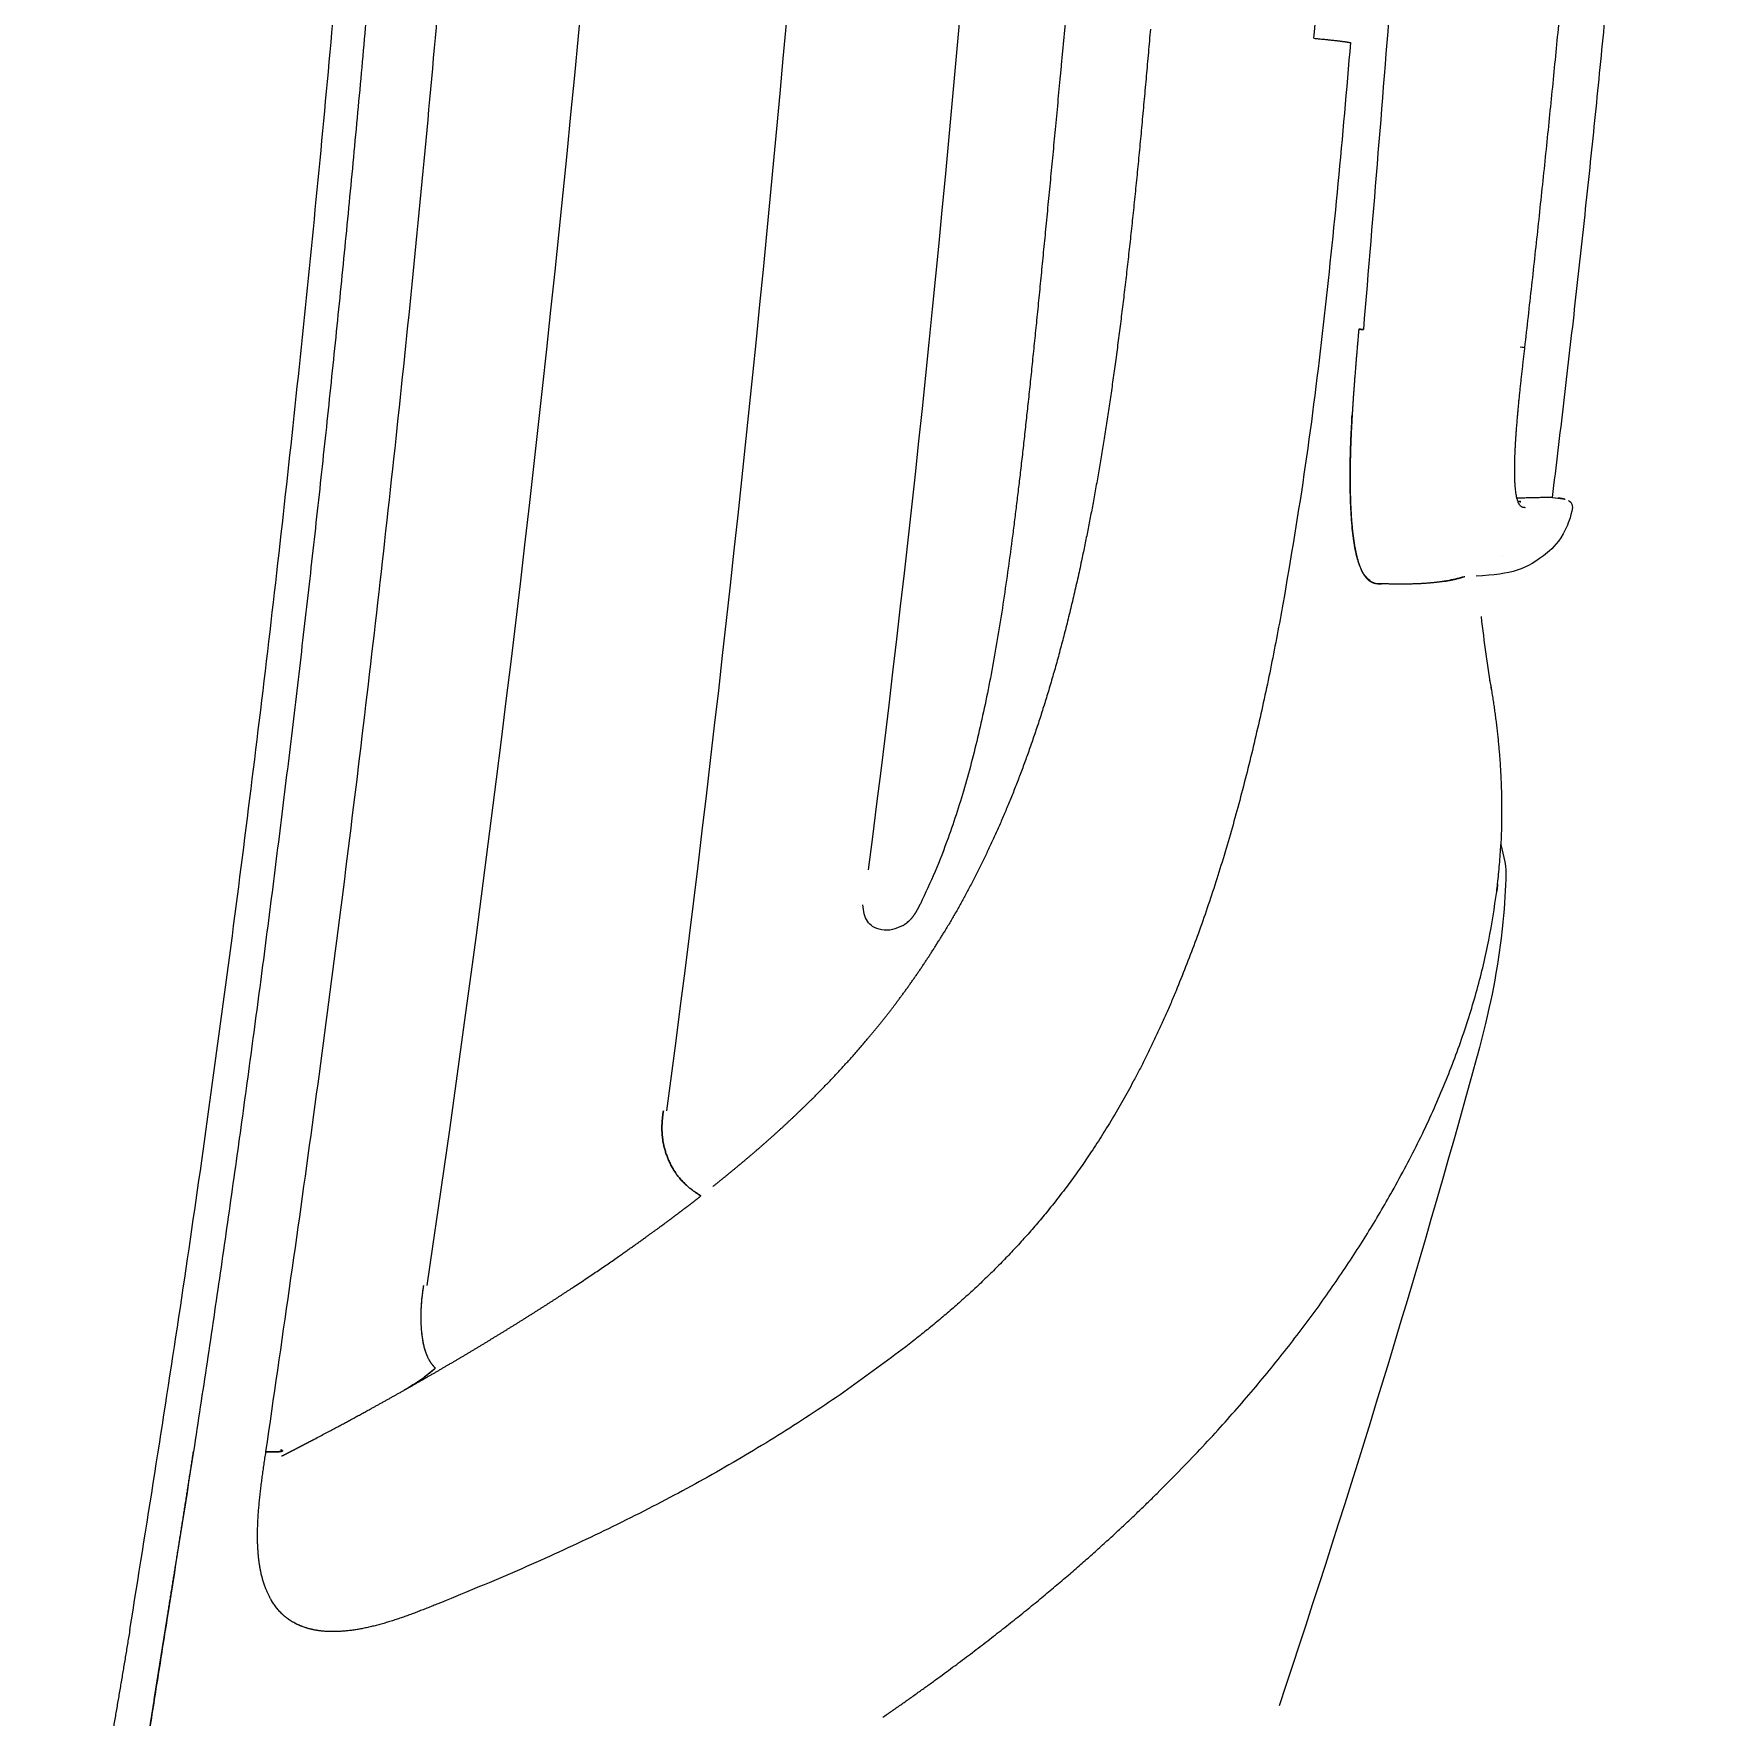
# Model space of a CAD drawing. Extents: x -1286 to 34975, y -230 to 6637.
# Drawn here: x 31177.6 to 31194.08, y 1509.58 to 1526.18 of the extents above; entities that cross this region are included whole.
import ezdxf
from ezdxf.xclip import XClip

# ---------------------------------------------------------------- set-up
doc = ezdxf.new("R2010")
doc.units = 0
doc.header["$LTSCALE"] = 20
doc.header["$XCLIPFRAME"] = 0
doc.layers.get('0').update_dxf_attribs({"color": 9, "lineweight": 9})
doc.layers.add('04', color=9, linetype='Continuous', lineweight=9)

# ---------------------------------------------------------------- blocks, each defined once
blk = doc.blocks.new('p-araba-polo')
for p, q in [((0.0142163465218914, -0.2609039067019552), (0.013911440344998, -0.2609733245777619)), ((0.0150751797997373, -0.2607931020954766), (0.014017217028993, -0.2609424865182603)), ((0.015029895694795, -0.2607911933451845), (0.0142536687924917, -0.2608987056475769)), ((0.0183078076523771, -0.2612130622602393), (0.0184022156550441, -0.2611997442182741)), ((0.0200248221942161, -0.3033428559930229), (0.0201309137406156, -0.3042321037884079))]:
    blk.add_line(p, q)
for points, degree in [([(0.0150751797997373, -0.2607931019953042), (0.0104955709999786, -0.2237026190952918), (0.0068744459998129, -0.186509987995322), (0.0040900412997189, -0.1492579060953716), (0.0020474141999784, -0.1119692344952909), (0.0006899383997734, -0.0746568418853571), (0, -0.0373296195952975), (0, 1.4261046459e-06)], 7), ([(0.0045697046997475, 1.4261046459e-06), (0.0045697046997475, -0.0492418421554106), (0.005856009099773001, -0.0985633918853495), (0.0083584865998319, -0.1478396047954078), (0.0122383804997526, -0.1970377309953477), (0.0178304707998223, -0.2460404118953647)], 5), ([(0.1227147999998124, 1.2850637319e-06), (0.1227178591998381, -0.0712275544153442), (0.125277010299726, -0.1424582429952892), (0.1304212862997929, -0.2135624652953538), (0.1382385836997173, -0.2844286144953543), (0.1490787852999347, -0.354840049895401)], 5), ([(0.06529303572381201, -0.0889309163204502), (0.06869931764811099, -0.1586221632076104), (0.0736328981563474, -0.2282841792509771), (0.0825379985686254, -0.2974999168805965)], 3), ([(0.1025004586677483, -0.091575283212805), (0.1063077504461489, -0.174201111798979), (0.1139121859323495, -0.2566732844904891), (0.1260783613538479, -0.3384925181893408)], 3), ([(0.08248410104511099, -0.0995302071578266), (0.0865436590006539, -0.1736489204955518), (0.09271443872535198, -0.247679484453883), (0.1024222281234302, -0.3212800964006277)], 3), ([(0.0631103206997068, -0.2138183145952865), (0.064006584999845, -0.2234723880953879), (0.0648857041999236, -0.23273575609538), (0.0657422026997665, -0.2415603543952045), (0.0665669229998116, -0.2498803287953564), (0.0674131577000026, -0.257693759695357), (0.0683697894999114, -0.2649998007952945)], 6), ([(0.03859025939993899, -0.2155367784953199), (0.0374871471997267, -0.2156470795954277), (0.0363924979998842, -0.2157569969952959), (0.0356533641999022, -0.2158438239953142), (0.0353181525998707, -0.2159031540953578), (0.034987432399987, -0.2159621331953616)], 5), ([(0.0385902621999321, -0.2155367783953892), (0.0374871498999028, -0.2156470883954711), (0.0363925005997885, -0.2157570146953276), (0.0356533669998953, -0.2158438523954373), (0.0353181562998657, -0.2159031946953149), (0.03498743679989499, -0.2159621857953056)], 5), ([(0.0547212514999274, -0.2146298213954196), (0.0554453695997381, -0.2229956900953312), (0.0561929592998354, -0.2311553355952896), (0.0569952935998686, -0.2390075104953979), (0.0579074641999569, -0.2465970912953566), (0.0589354970996396, -0.2537549421953003), (0.0601396698999111, -0.260618259595276), (0.0615173321996849, -0.2670583533953135)], 7), ([(0.0337185394998869, -0.2442520939954278), (0.0338482290998172, -0.2442408571953081), (0.0339646599998673, -0.2442309728953518), (0.0340813271998286, -0.2442213963953321), (0.0341426349997391, -0.2442166910953887), (0.0341726797997808, -0.2442148161953668)], 5), ([(0.0341726793000135, -0.2442148098954107), (0.03414263459973201, -0.2442166864952782), (0.0340813269999103, -0.2442213933953639), (0.0339646599998673, -0.2442309714952984), (0.0338482291998616, -0.2442408566953276), (0.0337185396998052, -0.2442520939954278)], 5), ([(0.0341726793000135, -0.2442148098954107), (0.0343185220000351, -0.2458910905953502), (0.034466374099793, -0.2475754219953927), (0.0346050592997926, -0.2492662359952646), (0.0347276751998038, -0.2509618709952974), (0.0348263380997764, -0.2526492716952902)], 5), ([(0.0178304707998223, -0.2460404118953647), (0.0177890908997256, -0.2460436476953731), (0.0179808355998148, -0.2460203845954396), (0.0182575153996822, -0.2459886016953163)], 3), ([(0.0178304707998223, -0.2460404118953647), (0.0180483422997213, -0.2479496497952454), (0.0182688732998599, -0.2498606675953709), (0.0184713953997857, -0.2517459838953613), (0.0186388640999553, -0.2535538112953048), (0.0187586025997462, -0.2552231751953684), (0.0188230453996994, -0.2566990332953622), (0.0188304821997463, -0.2579473948953677)], 7), ([(0.0348263380997764, -0.2526492716952902), (0.0349358341997572, -0.2545219503954144), (0.0350160093998966, -0.2563852303954803), (0.0350563505997457, -0.2582205028953552), (0.0350453570997047, -0.2599983300952857), (0.0349716988997102, -0.2616417505953166)], 5), ([(0.0188304818998972, -0.257947396495382), (0.018840379699725, -0.2595959658954143), (0.0187478637999448, -0.2609075826954807), (0.0185333880999679, -0.2614999225953483), (0.0182846568000059, -0.2617395792952806), (0.0180271026000014, -0.2617615555953847), (0.0177694616999702, -0.2617789762953038)], 6), ([(0.0135264972694813, -0.261116549698599), (0.013341016092852, -0.2611747343655395), (0.0131727048683388, -0.2612751944349014), (0.0130883178802037, -0.2617857787567885)], 3), ([(0.0138237095519003, -0.2610030409078803), (0.0138521450146527, -0.2609887248745366), (0.0138819338442886, -0.2609765832307715), (0.0139129318096139, -0.2609667802812368), (0.013944985494561, -0.2609594816444627), (0.0139779297998075, -0.2609548576954239)], 5), ([(0.0139779297998075, -0.2609548576954239), (0.0139829156996712, -0.2609531723953751), (0.0139879695999525, -0.2609514792953718), (0.0139931747999072, -0.2609497668953367), (0.0139986107998311, -0.2609480241953719), (0.0140043537998054, -0.2609462404952723), (0.014010478299781, -0.2609444054953371), (0.0140170568999452, -0.260942508995285)], 7), ([(0.0140172157999814, -0.2609424791953501), (0.0140400065209292, -0.2609358331496736), (0.0140688744091904, -0.2609284612008054), (0.0141076680877177, -0.2609202242722119), (0.014159193831631, -0.2609110689847682), (0.0142269102760224, -0.2609010537141785), (0.0143143964081105, -0.2608903480944349), (0.0144246062484399, -0.2608791913824007)], 7), ([(0.014017217028993, -0.2609424865182603), (0.0140856478640217, -0.2609192243581759), (0.0141540786993346, -0.2608959621980915), (0.0145245290091225, -0.2608696912536743)], 3), ([(0.0150751797997373, -0.2607931020954766), (0.0150295638233047, -0.260790698686705), (0.015015063345345, -0.2607912943960571), (0.0150252203305286, -0.2607918959702005), (0.0150502000025199, -0.260792499047497), (0.0150751797997373, -0.2607931020954766)], 5), ([(0.0150751797997373, -0.2607931019953042), (0.0150295638148919, -0.2607906986139454), (0.0150150633364774, -0.2607912942952311), (0.0150252203213768, -0.2607918958478734), (0.015050199995585, -0.2607924989198267), (0.0150751797997373, -0.2607931019953042)], 5), ([(0.0150751748477092, -0.2607931018484209), (0.0168113452800753, -0.2608350176776639), (0.018547515712271, -0.2608769335068786)], 2), ([(0.0184416235755975, -0.2611861140192104), (0.0183992225453267, -0.2611988570035635), (0.0183567597371166, -0.2612076977405735), (0.0183142485364556, -0.2612135717568975), (0.0182716463439761, -0.261217448122224), (0.0182288461115832, -0.2612203280392435), (0.0181856691997382, -0.2612232562952244)], 6), ([(0.0181856702013761, -0.2612232562059802), (0.0182435656428197, -0.2612151093018014), (0.0183014425053898, -0.2612069650120787), (0.0183593031053988, -0.2611988230107727), (0.0184171492855967, -0.2611906830386488)], 4), ([(0.0349716988997102, -0.2616417505953166), (0.0348881615999517, -0.2635055877952794), (0.0347271677997583, -0.2652018955952542), (0.0344671914996866, -0.2666162260954934), (0.034132734499849, -0.2675971785954516), (0.0337610271999438, -0.2682573629952998)], 5), ([(0.0615173321996849, -0.2670583533953135), (0.0628617783998493, -0.273345186095284), (0.0643832529997326, -0.2792829031953801), (0.0660890468999469, -0.2848331387952925), (0.0680209712999158, -0.2900631395954036), (0.0701490231999742, -0.2949025212953984), (0.072508853499869, -0.2994436411953387), (0.075062444499963, -0.3036576941953939)], 7), ([(0.0256999913999607, -0.269060208895425), (0.0252386136475025, -0.2689853662732133), (0.0248083264762045, -0.2688994797193658), (0.0244091620534164, -0.2688029950115549), (0.024041303633112, -0.2686967019837709), (0.0237050656639326, -0.2685815040105979)], 5), ([(0.0337610271999438, -0.2682573629952998), (0.0334243826999341, -0.268855272995296), (0.0330547404998356, -0.2691792703953837), (0.0326779232999002, -0.269301266395459), (0.0323013978999143, -0.2693114616951959), (0.0319368856999063, -0.2693192873954189)], 5), ([(0.0256999913999607, -0.269060208895425), (0.0266702761000488, -0.269217604095374), (0.0277777534997199, -0.2693223513954024), (0.0290228832998878, -0.2693786123953572), (0.0304053949999457, -0.2693537830954114), (0.0319368856999063, -0.2693192873954189)], 5), ([(0.0221098666181661, -0.2725449211576318), (0.0218305738142135, -0.2750664899626685), (0.0214916167565775, -0.277461471381784), (0.0210913349765178, -0.2798286948399067)], 3), ([(0.0212702944594412, -0.2788166650434363), (0.0208453468405878, -0.2811239941639627), (0.020509943231275, -0.2834359240604129), (0.0202634153503141, -0.2857514972019857), (0.0201036584359145, -0.2880693128273464), (0.0200317779692796, -0.2903857548320587), (0.0200514815401789, -0.2926986969429066), (0.0201677213954099, -0.2950151014456281)], 7), ([(0.0201677219009184, -0.2950151115201009), (0.0198743240719637, -0.2961494000578426), (0.0195809262430657, -0.2972836885954706), (0.0196783484967114, -0.2983873877059153)], 3), ([(0.0196806808756378, -0.2984423964653473), (0.0197666735258508, -0.2999341852270021), (0.0198235373245552, -0.3015371117262333), (0.0200255586500475, -0.3033493540732337)], 3), ([(0.0204782527997054, -0.2988790835953381), (0.0204952801998388, -0.2990324547953236), (0.0205127890997687, -0.2991859011954005), (0.0205307838999147, -0.2993394226954109), (0.0205492687999254, -0.2994930212953335), (0.0205682488998491, -0.2996466970953264)], 5), ([(0.0205682838532084, -0.2996465961925594), (0.0205382735069293, -0.2993907586423887), (0.0205082631608775, -0.2991349210920902), (0.0204782528149963, -0.2988790835419053)], 3), ([(0.0205868380415382, -0.2995739029930604), (0.0205868483822656, -0.299575288790237), (0.0205868466564425, -0.2995750578238443), (0.0205868449314153, -0.2995748268575511), (0.0205868432074681, -0.2995745958913716), (0.0205868414842598, -0.2995743649251921), (0.0205868397623021, -0.2995741339590125), (0.0205868380415382, -0.2995739029930604)], 7), ([(0.0206107677388445, -0.2994804351655915), (0.0206107625605796, -0.2994792867749396), (0.020610765147751, -0.299479860970095), (0.0206107677388445, -0.2994804351655915)], 3), ([(0.0791736737998576, -0.3030284128953866), (0.0786654326998928, -0.3027431936952638), (0.0782436073997133, -0.3023643761953139), (0.0779223480999463, -0.3019083598953784), (0.0776601682999854, -0.3013956521952963), (0.0774064978998013, -0.3008771188953858)], 5), ([(0.0800326625659409, -0.3109606110324279), (0.0791585149171397, -0.309812538098285), (0.078301881651214, -0.3086378943626045), (0.0774634474021241, -0.3074358535452291), (0.0766437793004116, -0.306205628459665), (0.0758433319481355, -0.3049464768276806), (0.0750624525811645, -0.3036577075055078)], 6), ([(0.0201326880478519, -0.3042463984495214), (0.0206303745576406, -0.3080322354903586), (0.0212555897685434, -0.3113194314286005), (0.0224962041526737, -0.3158720315509385)], 3), ([(0.052189042099883, -0.3094372175953595), (0.0555479592999291, -0.3175102475952229), (0.0593382608997217, -0.3245481454954273), (0.0635345953996875, -0.3305119114953499), (0.0681433255999195, -0.3356029907954365), (0.0731551156997057, -0.3401099171952495), (0.0784987803997979, -0.3442548159953276)], 6), ([(0.0826384725999105, -0.3142119270953287), (0.0821067634999509, -0.3135809937954121), (0.0815858713999092, -0.3129476476952817), (0.081060889899959, -0.3122934442952641), (0.0805456149997781, -0.3116342632953177), (0.0800326316999076, -0.3109605704953395)], 5), ([(0.0879838376998237, -0.3200081843952915), (0.0868869122999172, -0.3189165377954026), (0.0858023137000146, -0.3177935295952778), (0.0847318397997583, -0.3166369933952495), (0.0836764657997265, -0.3154436237954172), (0.0826384725999105, -0.3142119270953287)], 5), ([(0.0224938265838546, -0.3158632164769273), (0.0284227866541187, -0.3373886173468321), (0.0349526762709047, -0.3587428775557413), (0.0420380007674339, -0.3799119451947348)], 3), ([(0.0978503872998999, -0.3287143291953356), (0.0961679209279396, -0.3273752738873412), (0.0944910477333565, -0.3259971589281889), (0.0928277156018567, -0.3245756353306746), (0.0911848801937367, -0.3231064054266284), (0.0895685532130983, -0.3215852730014461), (0.0879838540350875, -0.3200082007010536)], 6), ([(0.0990467403997855, -0.3296574638953729), (0.1005175660997111, -0.3286849864953041), (0.1021181807997777, -0.3277419127954175), (0.1031915531998493, -0.3246451351953681), (0.1029857582000204, -0.3230938359953228), (0.1027462547998539, -0.3212754379954816)], 5), ([(0.1027462547998539, -0.3212754379954816), (0.1029857582000204, -0.3230938359953228), (0.1031915531998493, -0.3246451351953681), (0.1021181807997777, -0.3277419127954175), (0.1005175660997111, -0.3286849864953041), (0.0990467403997855, -0.3296574638953729)], 5), ([(0.101601715599827, -0.3316140355953934), (0.1010986482998533, -0.3312361476954351), (0.1006083582999508, -0.3308644006954182), (0.1000929538997752, -0.3304702974954665), (0.0995714577998683, -0.3300672202953905), (0.0990467403997855, -0.3296574638953729)], 5), ([(0.1116995735998785, -0.3387048885954016), (0.1084393969997563, -0.3365549038953617), (0.105931996299887, -0.3348003000953668), (0.1035141870999041, -0.3330415212952715), (0.1025146665998591, -0.3322997564954306), (0.101601715599827, -0.3316140355953934)], 5), ([(0.1264035584997032, -0.3384930130953023), (0.1266346858998872, -0.3400478983953548), (0.1269435332998228, -0.3421189623953609), (0.1266242301996385, -0.3451614550952939), (0.1259177759998806, -0.3458770620953686), (0.1252339220997101, -0.3466384370952795)], 5), ([(0.1264041145400938, -0.3384967537892862), (0.1265692321902065, -0.339607561460852), (0.1267708394910301, -0.3409642433123281), (0.1268078099498098, -0.3426956536570458), (0.1266139705433602, -0.3443961006130394), (0.1262211380439453, -0.3455730550077618), (0.1257221542471143, -0.3460948593820916), (0.1252339220997101, -0.3466384370952795)], 7), ([(0.1282719980770253, -0.3487887731320001), (0.1261258501642146, -0.3475762913379725), (0.1239982761083525, -0.346349904379494), (0.1218905250271973, -0.3451100643087415), (0.1198040298976366, -0.3438569778437426), (0.1177403109197712, -0.3425905445121486), (0.1157008421423598, -0.3413103160597615), (0.1136869145298078, -0.3400154785738323), (0.1116995296611662, -0.3387048596425473)], 8), ([(0.1282720185997164, -0.3487887846954294), (0.1276027579998527, -0.3484107417952913), (0.1269542885997907, -0.3480049778954566), (0.1263365820997251, -0.3475730941953401), (0.1257596768998042, -0.3471168883953481), (0.1252339220997101, -0.3466384370952795)], 5), ([(0.1371611409997513, -0.3536331043953567), (0.1342619109998964, -0.3521098873953719), (0.1324495557999512, -0.3511129505953789), (0.1310929742996905, -0.3503719852953679), (0.129656755200017, -0.3495710815953856), (0.1282720184998425, -0.3487887846954294)], 5), ([(0.1403784038137132, -0.3553007651647562), (0.1399744818049271, -0.3550942353940485), (0.1395710598587811, -0.3548871440070656), (0.1391681398278024, -0.3546794965923112), (0.138765723891197, -0.3544712987227143), (0.1383638145618988, -0.3542625559341275), (0.1379624146866263, -0.3540532737062847), (0.1375615274473603, -0.3538434574436451), (0.1371611563578199, -0.3536331124563361)], 8), ([(0.1404755925248651, -0.3546891211328499), (0.1401765678059519, -0.3547846348891284), (0.1401918477874915, -0.3548593788578813), (0.1405690627996705, -0.3548985730203498), (0.1412516620497968, -0.3548942317453196), (0.1419377006000104, -0.3548891906952889)], 5), ([(0.1419377006000104, -0.3548891906952889), (0.1412516620497968, -0.3548942317453196), (0.1405690627996705, -0.3548985730203498), (0.1401918477874915, -0.3548593788578813), (0.1401765679624418, -0.3547846349515424), (0.1404755933937167, -0.3546891245548522)], 5), ([(0.1414150418998474, -0.3694888178954159), (0.1423630096998067, -0.3678604708953657), (0.1429462481998485, -0.3657365293954626), (0.1431065653997621, -0.3625818698952656), (0.142500642399682, -0.3587232316952935), (0.1419376923998357, -0.3548890559953719)], 5), ([(0.1490784394090951, -0.3548400522721379), (0.1499314469514843, -0.3602421706447956), (0.1507844544938166, -0.3656442890176095), (0.1516374620359784, -0.3710464073902671)], 3), ([(0.1516374619998828, -0.3710464073952693), (0.1512672107997446, -0.3687318283953118), (0.1508948472996963, -0.3664176127953027), (0.1505240099999128, -0.3641031660954326), (0.150156166499869, -0.3617882401951817), (0.1497919274996775, -0.3594727465953014), (0.1494314200999725, -0.3571566687954686), (0.1490787852999347, -0.354840049895401)], 7), ([(0.0811185020997414, -0.3810566115953264), (0.07469943569981301, -0.3766306586954755), (0.0687960129999965, -0.3722139524952439), (0.0633635295998829, -0.3677706951954036), (0.0584975928998119, -0.3633670285953343), (0.0540598650997026, -0.3589802646953188)], 5), ([(0.1250877537997894, -0.369913258695405), (0.1269865332999416, -0.3706756834952642), (0.1288648966997812, -0.3714084635953299), (0.1307913008998298, -0.3720482386953421), (0.1327337640997257, -0.3724775565952854), (0.1345530735999318, -0.3725843469953816)], 5), ([(0.1250877537997894, -0.369913258695405), (0.1269865484997581, -0.3706756821953689), (0.1288648966997812, -0.3714084635953299), (0.1307913008998298, -0.3720482386953421), (0.1327337640997257, -0.3724775565952854), (0.1345530735999318, -0.3725843469953816)], 5), ([(0.1345530735999318, -0.3725843469953816), (0.135926200499739, -0.3726649471953891), (0.1372988792997489, -0.3726021084954567), (0.1386341999998422, -0.3722412140952827), (0.1397877722999397, -0.371620616795326), (0.140671114499753, -0.3707666798952687), (0.1414150418998474, -0.3694888178954159)], 6), ([(0.1345530735999318, -0.3725843469953816), (0.1362008258998344, -0.372681067195316), (0.1378479059999904, -0.3725626291953716), (0.1394204939999781, -0.3719197989953358), (0.1405223289999071, -0.3710222522953329), (0.1414150418998474, -0.3694888178954159)], 5), ([(0.1534528839998188, -0.3825394571953069), (0.1531993343999147, -0.3808965138952942), (0.1529425197996943, -0.3792540731952698), (0.1526832767998485, -0.3776120956953122), (0.1524228116998074, -0.3759704225953868), (0.15216169699994, -0.374328937095342), (0.1518999946998178, -0.3726875976952755), (0.1516374619998828, -0.3710464073952693)], 7), ([(0.155351371599977, -0.3724067512953155), (0.1570389526998497, -0.3826305845953897), (0.1588134206997438, -0.3928337415953678), (0.1606818895998003, -0.4030452029953722), (0.1627001143997404, -0.4132234986953876), (0.1648396989997423, -0.4230086466952514)], 5)]:
    blk.add_open_spline(points, degree=degree)
for points, degree, knots in [([(0.0231938527281841, 1.4243967428e-06), (0.0232343826371562, -0.0116450644454602), (0.0233154396149189, -0.0349372259772451), (0.0239737867882468, -0.0698698593199509), (0.0250321733896613, -0.1047910200507971), (0.0265291929748059, -0.1396960941598166), (0.0284682450323999, -0.1745785017048718), (0.0308147375592398, -0.2094366863999397), (0.0327505893266107, -0.2326467660111575), (0.0337185392493211, -0.2442520940355735)], 3, [0, 0, 0, 0, 0.1428676792524036, 0.2857253467485895, 0.4285817900146434, 0.5714376200092176, 0.7142907342897429, 0.8571418192553831, 1, 1, 1, 1]), ([(0.0385902607484354, -0.2155367784077953), (0.0377873848645436, -0.2052910368545326), (0.0361817253144636, -0.1848007305704868), (0.0342276444959566, -0.1540317251783421), (0.03261923696362599, -0.1232443505838177), (0.0313862841804848, -0.0924424568824947), (0.0305229531597888, -0.0616315268267584), (0.029992446070878, -0.030816350299105), (0.029928722991599, -0.0102713877024314), (0.0298968604205925, 1.4261045322e-06)], 3, [0, 0, 0, 0, 0.1429096534720762, 0.2858028923888456, 0.4286645178782621, 0.5715378861962611, 0.7143724843172263, 0.8571816194408544, 1, 1, 1, 1]), ([(0.1553521555026691, -0.3724066037785718), (0.1537078055848156, -0.3621503128844949), (0.1504191052165424, -0.3416377277726355), (0.1460736060082581, -0.3107778423627536), (0.142145236549652, -0.2798622335367185), (0.1386673437442027, -0.2488916066122186), (0.1356194472395487, -0.2178752500676495), (0.1329964823046339, -0.1868195271400594), (0.1307901058747234, -0.1557310174322168), (0.1289948414333821, -0.1246157447694571), (0.1276026635243852, -0.0934794659666381), (0.1266188168501685, -0.0623276747221269), (0.1260040988915421, -0.0311656606598803), (0.1259279915838647, -0.0103876048507203), (0.1258899379186573, 1.4261120498e-06)], 3, [0, 0, 0, 0, 0.0833331842473785, 0.1666663954991657, 0.2499996398127305, 0.3333329340451818, 0.4166662607337337, 0.4999995988028719, 0.5833329494924637, 0.6666663309022156, 0.7499997487254061, 0.8333331724727367, 0.9166665617047371, 1, 1, 1, 1]), ([(0.1419380250375752, -0.3548890536778515), (0.1403796690734111, -0.3441485470067249), (0.1372629577365387, -0.3226675377409123), (0.1330985646154659, -0.2903699651956089), (0.1293566574677243, -0.2580203443873046), (0.1260433135600465, -0.2256219033813522), (0.1242193443588917, -0.2039873962469016), (0.1233073595946621, -0.1931701407361146)], 3, [0, 0, 0, 0, 0.2000000608439925, 0.4000000457849342, 0.6000000697081788, 0.7999999989162255, 1, 1, 1, 1]), ([(0.0349874353324822, -0.2159621477918421), (0.0353883256923382, -0.2205923875606999), (0.0361925754546633, -0.2298813842720477), (0.0376367166261957, -0.2438091733373398), (0.0393598801379653, -0.2577467099468862), (0.04088371927821299, -0.266785677271173), (0.0416478279566945, -0.2713181460825211)], 3, [0, 0, 0, 0, 0.2477660777553718, 0.4970581214696605, 0.7478065472999424, 1, 1, 1, 1]), ([(0.03497169785282499, -0.2616417529869608), (0.0349948928644608, -0.2609416046416157), (0.0350411980261924, -0.2595438695179695), (0.0350215943296348, -0.2572916254132167), (0.0349530542108596, -0.2549914621194915), (0.0348685310074188, -0.2534291585245398), (0.0348263378368188, -0.2526492715924036)], 3, [0, 0, 0, 0, 0.2513270872437677, 0.5017346676626822, 0.7512707371391829, 1, 1, 1, 1]), ([(0.0130915244442349, -0.2618023294498784), (0.0132988379290282, -0.2628306921147754), (0.0141893298276159, -0.2650052633289164), (0.0173641743040207, -0.2679205711470871), (0.019020154057614, -0.2683155097212051), (0.0226100652732271, -0.2685766790482233)], 3, [0, 0, 0, 0, 0.073019723048835, 0.2623642382198683, 1, 1, 1, 1]), ([(0.0139779298248755, -0.2609548575913863), (0.0139881609263739, -0.2609513983143046), (0.0139960943963615, -0.2609488688345749), (0.0140064141606899, -0.2609455785171661), (0.0140170561894593, -0.2609425091772977)], 2, [0, 0, 0, 0.5, 0.5, 1, 1, 1]), ([(0.0337610268991853, -0.2682573652864306), (0.0339115571134698, -0.2679426131942364), (0.0342130512370886, -0.2673122021715102), (0.0345705408065555, -0.2657991451244186), (0.0348386712788056, -0.2639159509632094), (0.0349273965863972, -0.2623991193366777), (0.03497169785282499, -0.2616417529869608)], 3, [0, 0, 0, 0, 0.2496505657591991, 0.5000204044852167, 0.7503561274941872, 1, 1, 1, 1]), ([(0.0683697645001757, -0.2649998053878875), (0.06865770721014999, -0.2671165097836905), (0.0692332645645024, -0.2713475069214013), (0.0702612922369781, -0.2775055802246698), (0.07146905117360801, -0.283450574990411), (0.0729095702838549, -0.2891143082609773), (0.07442851244297799, -0.2938328084759263), (0.07593737564354801, -0.2977421051796085), (0.0769130581450099, -0.299824149846799), (0.0774064978401725, -0.3008771189065413)], 3, [0, 0, 0, 0, 0.1581468927851304, 0.3161136018833941, 0.4739380111415141, 0.6316623188042878, 0.7893070192552181, 0.8934445579643444, 1, 1, 1, 1]), ([(0.0199888279532843, -0.2665657724522674), (0.0199888347598289, -0.2665657729896509), (0.0199888415663736, -0.2665657735270628), (0.0199888483732593, -0.2665657740643468), (0.019988855179804, -0.2665657746015171), (0.0199888619863487, -0.2665657751389148), (0.0199888619863487, -0.2665657751389148), (0.0199888517764748, -0.2665657743328751), (0.0199888381632718, -0.2665657732583071), (0.0199888279532843, -0.2665657724522674), (0.0199888279532843, -0.2665657724522674)], 5, [0, 0, 0, 0, 0, 0, 1, 1, 1, 1, 1, 1.000000034138936, 1.000000034138936, 1.000000034138936, 1.000000034138936, 1.000000034138936, 1.000000034138936]), ([(0.0199888680394906, -0.2665657815972366), (0.0199888612326618, -0.2665657810599527), (0.0199888544260034, -0.2665657805225692), (0.0199888476192882, -0.266565779985271), (0.0199888408126867, -0.2665657794481007), (0.0199888340058578, -0.266565778910703), (0.0199888340058578, -0.266565778910703), (0.019988844215959, -0.2665657797167569), (0.0199888578293326, -0.2665657807912964), (0.0199888680394906, -0.2665657815972366), (0.0199888680394906, -0.2665657815972366)], 5, [0, 0, 0, 0, 0, 0, 1, 1, 1, 1, 1, 1.00000003413953, 1.00000003413953, 1.00000003413953, 1.00000003413953, 1.00000003413953, 1.00000003413953]), ([(0.0238989820398956, -0.2686472559285988), (0.0239570625569172, -0.26866520137024), (0.0244914274650228, -0.2688234154794458), (0.0251312263598038, -0.2689487692481265), (0.0256999906917486, -0.2690602054399136)], 3, [0, 0, 0, 0, 0.1110263922657691, 1, 1, 1, 1]), ([(0.0246456431233355, -0.2684917452680651), (0.0246456343851946, -0.2684917434784069), (0.0246456256472811, -0.2684917416888766), (0.0246456169091403, -0.2684917398990905), (0.0246456169091403, -0.2684917398990905), (0.0246456431233355, -0.2684917452680651), (0.0246456431233355, -0.2684917452680651)], 3, [0, 0, 0, 0, 1, 1, 1, 1.000000026758273, 1.000000026758273, 1.000000026758273, 1.000000026758273]), ([(0.0319368854838444, -0.2693192854430748), (0.0322494154813171, -0.2693283206373138), (0.0328783721938635, -0.2693465036794436), (0.0334655959442216, -0.2686219078350263), (0.0337610268991853, -0.2682573652864306)], 3, [0, 0, 0, 0, 0.4969022369582331, 1, 1, 1, 1]), ([(0.0416478279566945, -0.2713181460825211), (0.0420264528586358, -0.2733368190356344), (0.0427833475720831, -0.2773722717432605), (0.0440576582660697, -0.2832495351089932), (0.0454401339775359, -0.288955695580043), (0.0469427386238977, -0.2944539473213439), (0.0485670332145674, -0.2997148785112671), (0.0503035544103341, -0.3047430837006857), (0.0515603909527727, -0.3078723650553172), (0.052189102541206, -0.3094377360358607)], 3, [0, 0, 0, 0, 0.1429901871185022, 0.28584627187005, 0.4286600112032131, 0.5714418158799917, 0.7142352776839574, 0.8570509478385689, 1, 1, 1, 1]), ([(0.0204782528149963, -0.2988790835419053), (0.0204128766947633, -0.298246052611475), (0.0202795927095281, -0.2969554760933164), (0.0202054984654865, -0.2956700432871173), (0.0201677476288751, -0.2950151184084007)], 3, [0, 0, 0, 0, 0.4905024395022043, 1, 1, 1, 1]), ([(0.0308662544500749, -0.3292069247811185), (0.0299551774977545, -0.3275231908720428), (0.0281330224784711, -0.3241557209939714), (0.0258821416413184, -0.3191586961425941), (0.0239739950602598, -0.3142032689726051), (0.0224510639147866, -0.3092969747802812), (0.0212701619481663, -0.304436551827493), (0.0208024931495743, -0.301243338649428), (0.0205686588388971, -0.299646732664641)], 3, [0, 0, 0, 0, 0.1666664357723379, 0.3333330754491983, 0.4999998395851594, 0.6666666329560825, 0.8333333795566013, 1, 1, 1, 1]), ([(0.0821316837306654, -0.3030872847164119), (0.0823087001495537, -0.3029372899627418), (0.0826631291251943, -0.302636964788789), (0.0829766629877895, -0.3018570395574756), (0.0830491216092924, -0.3012633668546272), (0.0830855212487904, -0.3009651349521931)], 3, [0, 0, 0, 0, 0.3317911564108929, 0.6643248146297684, 1, 1, 1, 1]), ([(0.0782899744950214, -0.3023103366013942), (0.078418953737355, -0.3024464225523928), (0.0786775658636998, -0.3027192841116175), (0.0790080260725858, -0.3029251965090083), (0.0791736737959923, -0.3030284129291516)], 3, [0, 0, 0, 0, 0.4987362507608167, 1, 1, 1, 1]), ([(0.0791736737959923, -0.3030284129291516), (0.0794954502788414, -0.3031730183424628), (0.0801377416282776, -0.3034616622023805), (0.08126000457309598, -0.3035098031381125), (0.0818411349039821, -0.3032281189103827), (0.0821316837306654, -0.3030872847164119)], 3, [0, 0, 0, 0, 0.3342194138575466, 0.6671284259065584, 1, 1, 1, 1]), ([(0.0540598676278705, -0.3589791957946176), (0.0526286559074265, -0.3575340726941789), (0.049766227069199, -0.3546438210438367), (0.0458907098539498, -0.3503366685509803), (0.0423015502472595, -0.3460533205061296), (0.039014478989202, -0.3417972618976677), (0.0360154532374963, -0.3375700292162804), (0.0332728961941484, -0.3333698972358974), (0.0316684687124962, -0.3305945828678745), (0.0308662544500749, -0.3292069247811185)], 3, [0, 0, 0, 0, 0.1428559262363436, 0.2857123911873788, 0.4285693067615324, 0.5714265880833856, 0.7142841695327125, 0.8571419918338019, 1, 1, 1, 1]), ([(0.0784987803825743, -0.3442548159998751), (0.0803817104517748, -0.3456759712451998), (0.0841530137141717, -0.3485223899735672), (0.0902412408041755, -0.3525759537570678), (0.0966362699156207, -0.3564419970954162), (0.103343234873023, -0.3600984936945224), (0.110334902951422, -0.3635523499362705), (0.1175658862792375, -0.3668311210096533), (0.1225825756215499, -0.3688867444520696), (0.1250877538309965, -0.3699132586938134)], 3, [0, 0, 0, 0, 0.1427444968787377, 0.2859016357468084, 0.4290749584306497, 0.5721165042998257, 0.7149964818358864, 0.857678131002647, 1, 1, 1, 1]), ([(0.1252339221259717, -0.3466384370919968), (0.1256970920687763, -0.3470291566401187), (0.1266288789090026, -0.3478151906624447), (0.1277221750044646, -0.3484629910865067), (0.1282720185973858, -0.3487887847251017)], 3, [0, 0, 0, 0, 0.4970771455903237, 1, 1, 1, 1]), ([(0.1418688282653306, -0.3544250688627102), (0.1418689726224329, -0.3544250483304125), (0.1418691169854469, -0.3544250277981149), (0.1418692613547705, -0.3544250072656894), (0.1418694057300058, -0.3544249867334201), (0.1418695501112666, -0.3544249662010941), (0.1418695501112666, -0.3544249662010941), (0.1418693335574517, -0.3544249969996684), (0.1418690448190318, -0.35442503806415), (0.1418688282653306, -0.3544250688627102), (0.1418688282653306, -0.3544250688627102)], 5, [0, 0, 0, 0, 0, 0, 1, 1, 1, 1, 1, 1.000000729109683, 1.000000729109683, 1.000000729109683, 1.000000729109683, 1.000000729109683, 1.000000729109683]), ([(0.1418695491417452, -0.3544249415541429), (0.1418694042602056, -0.354424962160337), (0.141869259384805, -0.3544249827667585), (0.1418691145154298, -0.354425003373052), (0.1418689696520232, -0.3544250239796014), (0.1418688247948694, -0.3544250445860229), (0.1418688247948694, -0.3544250445860229), (0.1418690420989606, -0.3544250136765044), (0.1418693318377109, -0.3544249724636614), (0.1418695491417452, -0.3544249415541429), (0.1418695491417452, -0.3544249415541429)], 5, [0, 0, 0, 0, 0, 0, 1, 1, 1, 1, 1, 1.00000073163794, 1.00000073163794, 1.00000073163794, 1.00000073163794, 1.00000073163794, 1.00000073163794]), ([(0.1516374620359784, -0.3710464073902671), (0.1519435881277218, -0.3729612388441268), (0.1525558379392464, -0.3767908869166234), (0.1531540435138368, -0.3806234584051253), (0.1534531451424073, -0.3825397367260024)], 3, [0, 0, 0, 0, 0.5000019368931803, 1, 1, 1, 1])]:
    blk.add_open_spline(points, degree=degree, knots=knots)

msp = doc.modelspace()

# ---------------------------------------------------------------- block references
at = {"layer": '04'}
ref = msp.add_blockref('p-araba-polo', (31194.0800340354, 1547.686767538074), dxfattribs=dict(at, xscale=-100, yscale=100, zscale=100))
XClip(ref).set_block_clipping_path([(-0.092476395129097, -0.9835002962429371), (4.065097039546714, 0.9845199443972206)])

doc.saveas('drawing.dxf')
